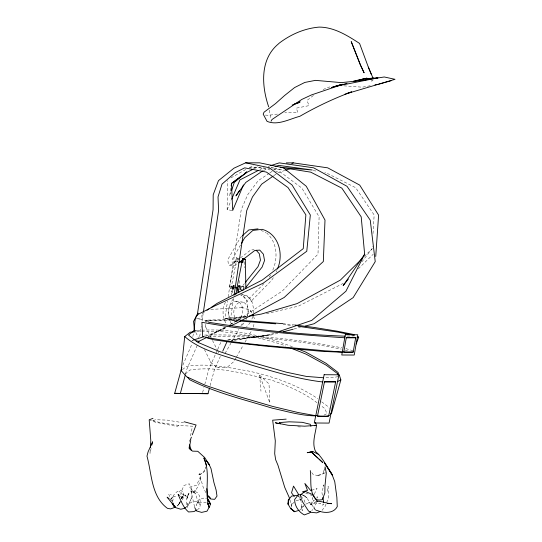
<?xml version="1.0" encoding="UTF-8"?>
<svg xmlns="http://www.w3.org/2000/svg" width="542" height="542" viewBox="0 0 542 542"><rect width="100%" height="100%" fill="white"/><g stroke="black" fill="none" stroke-linecap="round" stroke-linejoin="round"><path stroke-width="0.41" stroke-dasharray="2.71 2.03" d="M231.99 210.411L227.145 209.713L227.41 180.689M186.272 506.797L188.23 505.191L191.672 497.685L191.861 489.108L189.287 483.796L183.948 485.463L180.987 492.475L180.791 496.201M361.778 261.922L372.117 248.744L372.273 246.21M373.031 233.548L374.149 214.964L355.66 187.674L324.854 172.187M150.141 450.876L149.992 453.281L151.293 447.529M253.378 312.917L253.27 307.138L251.617 300.356L247.741 296.128L241.461 294.177M233.812 289.699C231.488 289.36 232.023 284.97 234.374 285.268M316.894 498.369L317.131 496.709L317.28 498.83M230.79 188.399L229.693 195.879L231.055 191.909M199.72 336.575L201.245 326.399M202.064 320.911L203.297 312.68M246.021 316.935L230.458 319.394L224.923 318.601L227.545 301.101M228.168 296.935L241.224 209.74L247.633 194.822L258.134 180.71L269.205 173.305M233.582 298.561L230.458 319.394L245.899 316.731M172.674 501.601L173.162 498.654L172.431 501.289L171.103 500.259M327.3 491.337L328.134 486.33L328.371 498.301L326.304 503.43M234.036 287.233L229.537 286.671L234.53 261.095L237.85 261.468M234.53 261.095L235.411 261.332L236.109 257.782L238.758 258.649L236.109 257.782M237.01 257.884L231.319 287.016L232.389 291.528L231.481 291.427L230.418 286.914M253.419 327.077L254.164 323.249M189.388 441.608L189.714 439.989M190.52 435.937L192.451 426.208L178.955 425.477L161.191 422.787L150.791 420.226M192.81 336.568L193.663 332.652M231.502 294.787L233.48 285.851M247.091 316.555C249.164 311.006 247.606 305.221 246.197 299.746L242.321 295.519L240.756 295.031M252.694 316.453L252.328 317.869A17.134 12.419 -83.6 0 1 251.745 319.421M181.103 498.742L181.333 497.847L180.574 494.792M324.888 467.57L323.283 473.593L318.147 475.829L317.178 475.625L325.281 472.841L323.323 472.509L324.428 468.952M185.493 374.197L186.8 369.319L198.026 343.553M202.606 392.537L203.907 387.659M204.781 384.413L208.907 368.973L215.445 354.366M210.16 385.572L214.51 369.319L220.33 356.46M206.211 466.235L204.544 471.438L200.188 474.27L198.115 474.623L199.815 474.799L203.48 472.306L205.459 467.76M272.802 270.072C278.168 257.89 277.226 242.294 266.772 233.08M276.345 272.037L276.887 270.526M316.535 502.549L314.224 507.617M225.425 302.063L224.225 305.092A17.134 12.419 -83.6 0 0 226.278 323.547M326.013 504.162L325.125 506.357L321.65 510.937M227.145 209.713L230.994 200.764M182.857 365.125L191.821 344.339M215.791 353.601L220.946 342.07M188.23 505.191L191.672 497.685M181.536 498.498L182.6 496.215L181.584 498.349L185.615 495.117L183.176 495.07L186.428 496.242L180.418 493.071L179.429 491.086M314.34 494.04L317.07 488.267L313.107 489.704M181.577 498.369L182.6 496.215M195.662 490.259L192.18 492.57L193.176 492.393C197.938 488.613 200.357 482.217 200.587 476.296L196.658 485.212L189.246 487.312L195.269 493.356L197.884 501.079L199.984 504.643L197.586 501.54L192.159 501.899L187.18 504.677L187.762 503.369L187.01 507.569C186.787 501.757 185.405 494.168 191.834 491.052L195.655 491.716L197.43 492.692L199.483 495.767L200.472 503.667L199.713 507.874L197.505 509.595M240.526 245.011L232.681 258.676L232.03 261.332L232.369 264.069L233.697 265.668L236.034 264.909L237.979 263.412M182.166 499.88L183.901 496.865L183.345 491.587L180.771 490.652C175.012 490.7 172.973 497.082 169.754 500.794M225.032 353.391L230.899 343.235M231.312 342.51L238.853 329.448M240.953 325.823L242.206 323.642M235.851 358.011L233.778 361.602L227.315 367.225L226.339 367.286M236.265 357.293L243.317 345.078M244.977 342.205L251.61 330.708M314.367 499.981L313.527 501.303L312.639 497.651L311.379 505.72L312.206 502.576L310.22 504.826L315.214 502.908L320.566 503.484L318.161 502.265M269.225 277.287L270.56 275.214M273.31 277.748L271.522 280.512L252.355 299.97L251.407 302.09L250.946 300.282L247.077 296.054L241.583 294.347M177.315 506.045L181.197 501.113L177.315 506.045L180.317 502.339M233.189 298.906L230.838 302.673L229.645 305.702A17.134 12.419 -83.6 0 0 231.698 324.157M242.877 285.498L244.442 283.547M170.764 499.582L172.796 497.143L171.035 498.281L175.296 496.736L172.83 496.052L170.344 494.318M311.738 510.679L312.87 509.521M303.764 505.557L300.993 508.369L301.894 506.384L302.199 510.72L301.128 501.716M263.94 283.581L249.367 298.296L247.321 301.63L246.861 299.821L242.992 295.593L240.634 294.862M364.319 256.441L372.117 248.744M358.289 268.785L373.201 254.266M294.198 502.156L291.352 504.9L291.63 503.748L291.799 507.278M299.801 510.083L303.805 506.221M241.746 236.305L240.567 237.362L228.588 258.216L227.945 260.871L228.284 263.608L229.612 265.207L233.697 265.668M323.906 503.884L322.537 505.11L324.577 504.196M185.228 374.136L189.964 370.03C217.572 365.843 245.35 373.777 272.009 380.301C287.89 385.782 303.595 392.496 317.023 402.74M182.485 369.61L186.367 366.412C207.423 362.747 228.643 367.645 249.381 371.189C272.402 376.365 294.99 384.048 314.99 396.805L317.673 398.824M313.418 95.487L306.962 100.453L309.055 105.629L296.264 108.149L297.876 112.526L284.868 112.526M239.733 258.459L231.949 264.449L229.612 265.207M240.377 257.958L250.756 249.97L254.049 249.754M239.259 320.207L219.849 319.678L207.376 320.119L205.337 321.575L207.681 322.063M273.879 175.608L277.267 173.23M204.273 312.131L201.577 313.974L202.295 319.346L196.665 318.689M315.661 501.655L312.029 505.008L313.533 507.305M269.896 172.844L273.351 170.527M274.042 170.066L276.813 168.216M230.689 324.319L237.938 320.193L282.219 291.115L317.991 254.137L319.109 216.793L301.86 188.081L280.505 172.112L275.661 171.103M371.961 80.677L373.12 79.979M225.614 327.205L208.033 336.819M230.987 177.844L247.382 168.569M224.767 327.273L210.872 334.746L226.041 327.93M229.889 324.522L237.938 320.193M183.65 422.069L182.485 422.679L167.288 420.118L155.547 419.718L152.322 421.032M323.981 415.158L326.88 413.654L324.909 408.641L320.966 405.694M259.794 169.7L262.735 168.189M343.371 283.297L298.534 306.094L265.912 313.784M254.076 168.745L257.077 167.241L267.023 168.318M323.161 89.599L327.558 87.411L329.997 86.93M178.955 425.477L176.97 426.452L155.446 422.232L149.192 419.833M253.182 168.257L257.701 166.082M249.544 167.505L253.893 165.506M206.631 322.083L209.442 320.796L208.352 320.857L241.549 319.014L240.187 319.096M225.994 327.754L206.095 336.02M305.586 504.182L309.895 502.644L308.459 502.292L311.352 504.494C308.405 501.133 306.928 496.018 302.212 494.683L306.901 497.841L302.212 494.683M274.083 333.222L270.878 334.312L231.298 340.661L270.309 334.841L227.301 340.037M277.944 172.756L284.801 170.466M263.297 170.459L270.268 168.176M271.047 167.925L274.144 166.909M268.249 166.421L269.821 165.913M296.061 500.835L300.437 499.48L299.624 498.958L300.837 499.954M277.809 333.255L269.74 335.376L227.328 340.071M293.954 329.021L300.41 327.327M277.416 114.064L268.615 115.31L265.004 115.053M207.376 320.119L204.009 320.769L216.949 320.315L238.751 320.972M338.072 376.643L332.415 377.679L324.949 377.733M370.179 85.765L362.252 87.187L342.91 85.771M224.923 318.601L247.376 316.162M226.454 318.608L246.203 316.569M354.719 335.864L345.857 336.182M197.146 330.566C229.557 327.673 262.362 335.18 292.484 346.805M196.78 331.67L200.858 331.338M201.678 331.27C228.907 330.261 255.939 336.487 281.82 344.522L285.702 346.06M241.42 307.721L242.775 307.646L250.357 310.424L252.084 313.838M204.449 349.563L211.041 362.612L217.24 367.788L218.717 367.7M210.811 309.421L242.775 307.646M217.24 367.788L227.315 367.225M208.521 336.494C252.992 335.444 297.646 340.437 341.257 349.095M204.524 335.071C250.512 333.967 296.67 339.082 341.806 347.801M249.34 167.851L257.077 167.241L270.004 169.931M192.715 340.484L191.949 340.484L193.379 340.62M297.768 426.818L301.847 427.021M282.788 323.655L295.085 325.037M283.1 324.529L293.039 325.64M272.822 168.948L281.942 169.944L271.386 167.81M235.411 261.332L237.931 261.617M238.243 285.695L241.271 286.095M238.209 285.919L241.82 286.284M238.236 286.074L239.896 286.257M238.426 286.149L240.086 286.332M233.019 285.729L234.672 285.919M232.796 286.007L234.456 286.19M232.613 286.318L234.273 286.508M238.419 286.975L240.079 287.158M232.471 286.671L234.13 286.853M229.537 286.671L233.683 287.138M232.328 287.429L233.981 287.619M232.328 287.822L233.988 288.005M238.751 288.635L241.237 288.913M232.376 288.202L234.036 288.385M232.471 288.554L234.13 288.744M239.103 289.299L240.763 289.489M230.526 288.486L231.434 288.588M235.824 301.318L241.244 301.928M235.309 321.04L237.626 321.298M313.208 170.655L317.368 171.204M196.76 318.554L202.295 319.346M345.904 348.621L353.736 350.945M237.565 286.312L239.916 286.793M238.182 286.813L239.747 287.131M206.285 502.895L202.64 501.899L197.288 503.125L198.02 501.838L196.197 505.449L198.921 499.602L204.449 497.902L206.509 498.897M318.147 475.829L312.951 474.25L311.623 472.428M345.227 350.024L347.537 350.877M305.641 493.03L311.86 495.463M195.269 493.356L190.974 490.693L194.7 507.576M260.946 230.275L266.047 232.728M231.481 291.427L232.85 292.226M321.711 401.852L328.432 406.893L329.245 408.35M180.723 496.458L183.345 498.504M297.633 495.822L299.828 497.658M259.604 375.145L269.015 383.932L269.875 402.963L259.604 375.145L260.966 391.175M301.034 496.303L304.123 499.975L305.071 502.549M199.815 474.799L199.178 473.572L203.264 487.482L206.624 494.243M253.351 316.338L254.909 319.428L254.469 318.554M211.109 337.741L205.269 326.189L205.764 327.165L205.479 324.089M212.464 340.417L217.22 349.82M217.599 350.572L218.744 352.842M195.845 332.558L198.467 337.734M250.357 310.424L251.021 311.745M210.431 361.392L211.041 362.612M298.127 494.453L300.83 500.991M168.758 494.121L170.384 498.654M290.004 500.009L291.718 507.265M322.449 495.198L321.941 492.861L323.696 484.907L323.784 488.254M269.327 110.148L270.756 118.928M244.469 261.82L244.584 267.734M239.185 280.614L239.313 287.375M237.857 258.548L237.884 260.235M244.029 302.572A9.871 7.154 -83.6 0 1 246.962 316.684M237.938 321.006A9.871 7.154 -83.6 0 1 234.449 308.296A9.871 7.154 -83.6 0 1 244.022 302.605M250.248 322.348A17.134 12.419 -83.6 0 1 246.529 326.555M246.908 317.26A17.134 12.419 -83.6 0 1 245.993 319.577M243.954 323.018A17.134 12.419 -83.6 0 1 241.109 325.945M188.06 495.28L186.705 499.317L188.65 493.654L188.06 495.28M179.883 501.906L179.206 503.328L179.883 501.912M232.525 320.397A9.871 7.154 -83.6 0 0 242.098 314.685A9.871 7.154 -83.6 0 0 238.609 301.962A9.871 7.154 -83.6 0 0 229.036 307.673A9.871 7.154 -83.6 0 0 232.525 320.397"/><path stroke-width="0.81" d="M338.12 375.01L338.201 372.564L325.911 363.215L305.81 352.11L297.185 348.675M208.433 505.232C204.524 489.65 210.75 472.868 203.88 457.983L206.448 465.49M150.344 447.672L150.791 440.463L149.192 419.833L152.973 418.343M375.728 256.495L378.607 215.127L359.712 185.107L327.727 167.844L293.391 162.891L286.325 162.885M195.147 331.799L190.249 332.199L184.714 336.589L181.191 370.674L186.807 376.853L205.052 385.22L237.816 396.229L272.87 406.48L297.863 412.469L313.439 415.301L320.241 416.093L326.264 416.134L329.421 415.423M231.156 185.906L231.522 183.413L241.407 175.926M197.261 315.22L213.067 209.693L213.202 194.768L218.473 180.649L234.015 168.142L245.641 162.817L259.693 162.844L283.378 167.769L306.25 186.252L325.004 220.079L323.323 261.529L284.164 297.483L235.899 323.506L229.801 326.121M203.419 311.846L218.602 210.486L218.019 196.936L222.01 184.104L235.147 172.688L244.672 167.844L266.434 172.092L288.012 187.566L305.871 214.856L303.249 248.629L262.342 279.977L217.091 303.391L211.021 307.531M234.076 295.227L246.759 210.533L252.45 196.997L261.671 184.165L273.202 176.082M190.791 439.833L189.239 448.342L191.231 450.226L189.551 444.779M235.343 287.328L237.003 287.511L242.667 258.52L245.323 259.388L245.878 288.114M240.357 261.894L242.877 262.172L243.575 258.622M194.009 331.087L195.228 318.554L196.739 315.024L214.788 305.905L263.222 283.161L306.779 251.244L310.329 215.011L292.063 184.991L269.306 167.749L245.641 162.817M235.763 294.435L237.206 287.938M151.848 445.07L152.593 441.784L148.061 451.92L146.977 456.14C151.882 473.85 151.123 496.465 167.444 508.349L170.642 508.911L174.842 507.366M298.127 494.453L298.263 493.904L293.52 486.106L291.535 492.827L294.225 496.458M252.877 315.749L253.243 314.326M209.51 388.011L207.993 393.695L174.68 393.35L181.861 367.435M180.283 393.695L185.276 375.01M291.142 348.215L305.905 354.068L326.311 365.24L339.278 374.915L340.857 379.928L331.697 412.719L330.335 414.339M231.597 190.323L234.32 182.397L246.793 171.997M277.429 269.022C283.947 254.469 278.879 233.846 262.118 229.327L252.884 230.411L244.652 237.823L241.353 243.575M356.196 344.041L358.689 337.097L357.253 336.528M190.527 439.427L191.407 437.143M192.281 434.86L196.082 424.975L184.233 421.771M243.433 184.944L232.681 210.506L231.522 183.413L247.328 172.139L252.579 169.497M231.63 199.273L239.964 179.883L258.324 170.452M198.352 342.795L199.016 341.277L206.529 337.564M222.721 351.162L227.173 341.325M313.323 496.208L314.001 494.765M274.916 166.658L278.791 165.385L312.199 169.992L280.187 167.275L310.762 172.166L341.846 188.149L361.202 216.861L364.644 254.212L345.925 291.23L311.752 320.397L279.692 331.311M271.041 121.218L272.003 119.511L301.792 99.45L311.399 94.965L342.178 84.525M371.765 81.015L371.961 80.677M198.297 313.168L193.582 321.331L194.354 329.604M239.564 190.35L235.966 195.886L245.824 182.417L262.626 170.92M364.644 254.212L343.161 285.641L348.33 279.049M245.492 282.247L258.019 266.644L260.451 260.079L259.293 253.71L256.203 250.228M245.919 287.26L262.104 267.104L264.537 260.533L263.385 254.171L259.774 250.106L254.842 250.431L243.819 258.92M310.6 511.838L309.468 512.989L304.353 514.9C298.683 512.082 294.597 505.869 294.645 499.521L298.242 494.792L301.42 494.704M362.523 258.216L340.329 280.112L297.199 303.567L261.339 314.069L249.151 316.169M242.335 235.777L248.798 229.95L258.033 228.866M242.938 290.349C247.186 282.484 235.621 288.419 242.667 290.512M185.615 507.332L184.307 508.403L180.777 509.25L175.683 507.644L173.813 506.499L172.139 503.051M238.629 262.911L242.518 259.916M244.706 173.433L246.685 171.936M206.969 310.295L208.995 308.913M196.8 509.995L193.961 511.594L188.548 511.973C183.027 507.326 180.94 500.544 178.094 494.419L179.409 495.442M337.544 381.561L340.857 379.928M315.403 422.57L316.528 425.334C315.39 433.83 311.691 443.214 315.559 451.5C323.012 458.031 327.287 467.367 332.605 475.578L324.204 462.509L331.677 473.552L334.753 481.655L336.86 497.326L337.266 506.628C333.933 512.867 326.298 513.213 320.214 511.54L316.65 512.874L311.284 512.326L308.547 511.065L302.544 501.831L301.596 499.568M294.292 103.996L300.146 101.835L298.493 102.933L292.145 105.046M312.314 489.988L310.729 490.557L304.861 483.45L307.51 490.442L302.524 491.818L304.082 492.421M344.997 94.159L395.023 79.322L384.271 76.978L360.897 80.589L341.325 82.621L315.43 80.365L304.78 82.445L294.604 87.56L284.543 95.561L275.512 103.624L264.042 112.201L263.195 114.132L267.05 121.34C277.66 125.913 289.584 118.969 299.848 116.293C316.433 106.727 333.662 98.563 351.609 91.883L346.426 93.644M285.566 170.215L290.133 168.684M270.614 165.656L279.279 162.871L313.635 167.817L347.016 186.319L370.247 220.154L375.233 261.617L353.174 297.612L314.136 323.73L305.254 326.06M291.813 163.399L293.391 162.891M193.521 339.99L203.738 336.765M299.069 510.313L294.679 511.689L290.627 508.491L288.08 504.196L288.256 500.212L291.582 496.086L297.084 495.368M340.112 84.857L331.521 87.506L343.167 84.206L335.349 86.388L377.808 77.872M357.246 337.544L358.689 337.097M378.912 84.118L390.992 80.751M344.597 83.881L347.016 83.238M283.459 331.772L293.147 329.231M355.071 81.104L366.961 78.163L353.533 81.158M312.897 451.601L307.28 452.692L312.897 451.601L318.899 454.555M374.935 84.911L378.106 84.342M314.414 425.714L316.528 425.334L304.604 426.188L288.066 425.274L275.363 422.746L278.046 423.641M362.808 79.064L363.906 78.922M335.41 382.076L324.197 382.049M353.438 351.866C344.048 352.646 334.61 351.236 325.227 350.857C284.354 346.697 242.924 344.969 202.674 336.535L201.888 322.28C249.042 330.803 297.023 334.597 344.807 337.781M373.587 78.102L364.8 78.834L377.882 77.818M196.319 330.634L193.84 330.83L188.501 335.058L197.471 342.158L219.429 351.507L253.161 362.713L286.339 372.205L306.406 376.426L323.621 377.774M286.162 419.135L272.667 420.179L275.302 440.856L274.699 453.681L275.682 459.785L277.938 465.165L284.733 487.373L289.381 497.834M355.83 337.808L346.379 337.835M315.627 415.856C300.959 415.741 286.704 411.324 272.477 408.248C244.557 399.718 215.777 392.903 189.585 379.685L187.647 377.218M341.494 352.198L322.016 351.365L265.79 346.169L232.416 342.456L213.88 339.807L206.956 337.903M345.159 336.169C299.408 334.57 253.636 329.509 208.467 322.226M174.68 393.35L207.993 393.695M316.189 501.296C321.474 500.808 326.298 503.593 331.521 503.681L327.436 503.342M240.899 320.315L282.788 323.655M239.578 321.027L275.715 323.811M322.653 381.914L321.108 381.778C296.908 378.756 273.541 371.527 250.214 364.712C228.27 356.121 203.02 352.388 184.714 336.589M245.323 259.388L242.667 258.52M239.51 261.657L242.877 262.172M234.557 287.375L237.884 287.755L238.947 292.267L238.046 292.165L236.983 287.653M235.641 287.809L237.301 287.992M237.091 289.225L237.992 289.326M295.085 325.037L313.879 327.409L337.354 331.209L353.228 334.4L354.387 335.098M298.059 326.27L337.727 332.083L353.58 335.227M196.245 340.884L199.016 341.277M237.003 287.511L237.884 287.755M316.271 510.259L320.214 511.54M169.111 498.721L167.119 497.183L175.683 507.644L174.504 505.652M207.877 499.555L210.357 503.924L207.877 499.555L208.758 500.32L210.357 503.924L209.754 506.248L206.976 511.194L201.638 512.386L196.55 510.957L194.7 507.576M317.808 457.99L311.067 451.784L322.707 462.502L319.035 459.115M207.139 495.015L210.215 498.145L208.677 496.472M206.028 460.592L208.758 463.735L211.021 468.62L213.921 482.529L216.109 490.043L216.996 496.099L214.639 499.345L210.648 498.992L207.633 495.429M207.979 463.071L209.442 464.928L204.625 457.489L197.783 451.29L192.491 451.134L189.239 448.342L189.192 446.886M279.225 422.604L280.228 423.891L279.347 422.604L289.164 421.812L302.267 422.313L310.281 424.305L310.898 426.344M317.727 501.682L312.355 494.46L305.227 491.391L300.37 494.873L301.284 498.816M313.906 507.874L315.478 510.008M172.945 503.003L173.725 504.331M360.64 65.453L364.061 72.736L360.64 65.453L351.223 41.612L360.498 65.23M373.011 78.116L368.336 67.133L359.57 43.435C347.395 35.515 334.109 27.12 319.116 27.1C304.523 28.353 290.776 34.349 279.184 43.177L278.337 43.983C259.747 59.363 261.576 86.11 268.683 106.842M368.336 67.133L371.297 74.315M207.742 503.294L209.097 507.278L207.857 503.261M207.789 503.084L208.216 504.521M325.085 466.811L326.277 473.003L324.97 485.896L324.854 492.996L322.3 499.677L319.197 500.076L316.237 499.622C308.696 491.77 311.684 480.354 310.288 470.612M322.957 497.529L323.703 502.278M206.834 488.633L207.782 498.328M288.459 501.438L288.08 504.196L288.933 499.067L288.459 501.438M345.295 334.726L341.772 354.996L354.231 355.037L357.754 334.76L345.295 334.726M346.311 337.551L343.763 352.219L353.167 352.246L355.715 337.585L346.311 337.551M324.143 374.712L314.279 422.984L329.062 423.092L338.933 374.807L324.143 374.712M324.563 381.439L317.429 416.364L328.581 416.452L335.715 381.521L324.563 381.439M294.679 511.689L290.627 508.491L294.679 511.689"/></g></svg>
